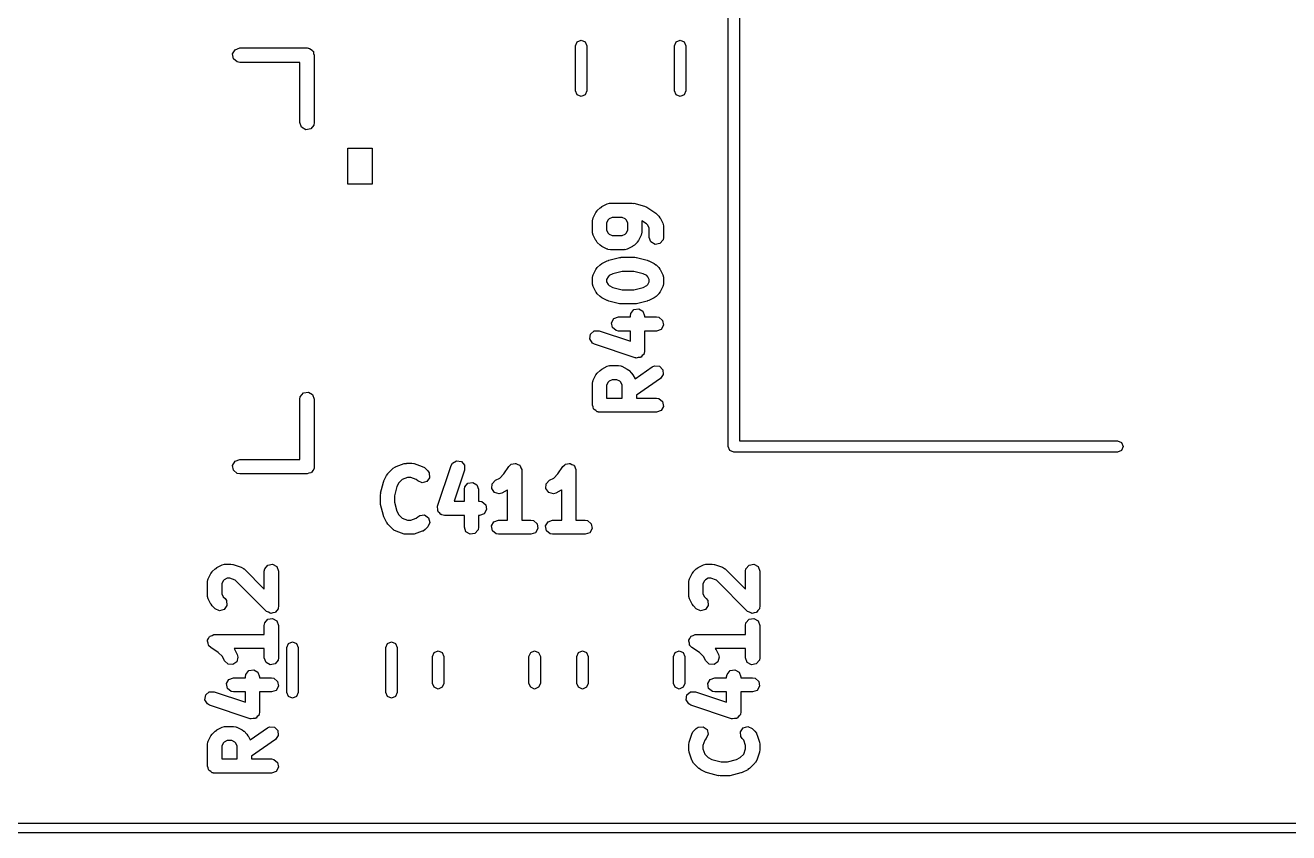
# Model space of a CAD drawing. Extents: x 59.1 to 150.6, y -119.5 to -80.2.
# Drawn here: x 114.77 to 128.1, y -118.05 to -109.53 of the extents above; entities that cross this region are included whole.
import ezdxf

# ---------------------------------------------------------------- set-up
doc = ezdxf.new("R2010")
doc.units = 0
doc.layers.add('BLACK', color=7, linetype='CONTINUOUS')

msp = doc.modelspace()

# ---------------------------------------------------------------- linework, layer by layer
at = {"layer": 'BLACK', "linetype": 'CONTINUOUS'}
for p, q in [((122.188, -113.972), (122.188, -104.516)), ((122.308, -104.541), (122.308, -113.912)), ((116.981, -109.784), (117.03, -109.766)), ((117.03, -109.766), (117.742, -109.766)), ((117.742, -109.766), (117.752, -109.768)), ((117.752, -109.768), (117.755, -109.767)), ((117.755, -109.767), (117.758, -109.769)), ((117.758, -109.769), (117.768, -109.771)), ((117.768, -109.771), (117.783, -109.783)), ((120.575, -109.745), (120.593, -109.702)), ((120.575, -110.219), (120.575, -109.745)), ((120.593, -109.702), (120.635, -109.685)), ((120.635, -109.685), (120.678, -109.702)), ((120.678, -109.702), (120.695, -109.745)), ((120.695, -109.745), (120.695, -110.219)), ((121.62, -109.745), (121.638, -109.702)), ((121.62, -110.219), (121.62, -109.745)), ((121.638, -109.702), (121.68, -109.685)), ((121.68, -109.685), (121.723, -109.702)), ((121.723, -109.702), (121.74, -109.745)), ((121.74, -109.745), (121.74, -110.219)), ((116.955, -109.829), (116.981, -109.784)), ((116.964, -109.88), (116.955, -109.829)), ((117.004, -109.914), (116.964, -109.88)), ((117.783, -109.783), (117.8, -109.793)), ((117.8, -109.793), (117.802, -109.8)), ((117.802, -109.8), (117.808, -109.804)), ((117.808, -109.804), (117.811, -109.824)), ((117.811, -109.824), (117.818, -109.842)), ((117.818, -109.842), (117.818, -110.554)), ((117.03, -109.918), (117.004, -109.914)), ((117.665, -109.918), (117.03, -109.918)), ((117.665, -110.554), (117.665, -109.918)), ((120.593, -110.262), (120.575, -110.219)), ((120.635, -110.279), (120.593, -110.262)), ((120.678, -110.262), (120.635, -110.279)), ((120.695, -110.219), (120.678, -110.262)), ((121.638, -110.262), (121.62, -110.219)), ((121.68, -110.279), (121.638, -110.262)), ((121.723, -110.262), (121.68, -110.279)), ((121.74, -110.219), (121.723, -110.262)), ((117.683, -110.603), (117.665, -110.554)), ((117.818, -110.554), (117.813, -110.58)), ((117.728, -110.629), (117.683, -110.603)), ((117.78, -110.62), (117.728, -110.629)), ((117.813, -110.58), (117.78, -110.62)), ((118.173, -111.204), (118.173, -110.823)), ((118.173, -110.823), (118.427, -110.823)), ((118.427, -110.823), (118.427, -111.204)), ((118.427, -111.204), (118.173, -111.204)), ((120.762, -111.56), (120.791, -111.503)), ((120.791, -111.503), (120.804, -111.485)), ((120.804, -111.485), (120.805, -111.483)), ((120.805, -111.483), (120.834, -111.455)), ((120.834, -111.455), (120.852, -111.442)), ((120.852, -111.442), (120.853, -111.441)), ((120.853, -111.441), (120.91, -111.412)), ((120.91, -111.412), (120.935, -111.405)), ((120.935, -111.405), (120.939, -111.406)), ((120.939, -111.406), (120.944, -111.404)), ((120.944, -111.404), (121.172, -111.404)), ((121.172, -111.404), (121.187, -111.407)), ((121.187, -111.407), (121.19, -111.406)), ((121.19, -111.406), (121.305, -111.435)), ((121.305, -111.435), (121.328, -111.445)), ((121.328, -111.445), (121.328, -111.445)), ((121.328, -111.445), (121.414, -111.502)), ((121.414, -111.502), (121.422, -111.51)), ((120.754, -111.593), (120.759, -111.568)), ((120.754, -111.708), (120.754, -111.593)), ((120.759, -111.568), (120.762, -111.564)), ((120.762, -111.564), (120.762, -111.56)), ((120.92, -111.581), (120.904, -111.611)), ((120.904, -111.611), (120.904, -111.69)), ((120.931, -111.569), (120.92, -111.581)), ((120.961, -111.554), (120.931, -111.569)), ((121.069, -111.554), (120.961, -111.554)), ((121.099, -111.569), (121.069, -111.554)), ((121.111, -111.581), (121.099, -111.569)), ((121.126, -111.611), (121.111, -111.581)), ((121.126, -111.69), (121.126, -111.611)), ((121.325, -111.623), (121.275, -111.59)), ((121.275, -111.59), (121.276, -111.593)), ((121.276, -111.593), (121.276, -111.708)), ((121.339, -111.638), (121.325, -111.623)), ((121.354, -111.668), (121.339, -111.638)), ((121.422, -111.51), (121.425, -111.512)), ((121.425, -111.512), (121.454, -111.54)), ((121.454, -111.54), (121.467, -111.559)), ((121.467, -111.559), (121.468, -111.56)), ((121.468, -111.56), (121.497, -111.617)), ((121.497, -111.617), (121.504, -111.642)), ((120.756, -111.712), (120.754, -111.708)), ((120.755, -111.716), (120.756, -111.712)), ((120.762, -111.741), (120.755, -111.716)), ((120.791, -111.798), (120.762, -111.741)), ((120.904, -111.69), (120.92, -111.72)), ((120.92, -111.72), (120.931, -111.732)), ((120.931, -111.732), (120.961, -111.747)), ((120.961, -111.747), (121.069, -111.747)), ((121.069, -111.747), (121.099, -111.732)), ((121.099, -111.732), (121.111, -111.72)), ((121.111, -111.72), (121.126, -111.69)), ((121.268, -111.741), (121.239, -111.798)), ((121.271, -111.733), (121.268, -111.737)), ((121.268, -111.737), (121.268, -111.741)), ((121.276, -111.708), (121.271, -111.733)), ((121.354, -111.765), (121.354, -111.668)), ((121.372, -111.813), (121.354, -111.765)), ((121.504, -111.765), (121.5, -111.791)), ((121.504, -111.642), (121.503, -111.646)), ((121.503, -111.646), (121.504, -111.651)), ((121.504, -111.651), (121.504, -111.765)), ((120.792, -111.8), (120.791, -111.798)), ((120.805, -111.818), (120.792, -111.8)), ((120.834, -111.846), (120.805, -111.818)), ((120.835, -111.847), (120.834, -111.846)), ((120.853, -111.861), (120.835, -111.847)), ((120.91, -111.889), (120.853, -111.861)), ((120.915, -111.89), (120.91, -111.889)), ((120.918, -111.892), (120.915, -111.89)), ((120.944, -111.897), (120.918, -111.892)), ((121.087, -111.897), (120.944, -111.897)), ((121.091, -111.895), (121.087, -111.897)), ((121.095, -111.897), (121.091, -111.895)), ((121.12, -111.889), (121.095, -111.897)), ((121.177, -111.861), (121.12, -111.889)), ((121.178, -111.859), (121.177, -111.861)), ((121.197, -111.846), (121.178, -111.859)), ((121.225, -111.818), (121.197, -111.846)), ((121.226, -111.816), (121.225, -111.818)), ((121.239, -111.798), (121.226, -111.816)), ((121.416, -111.839), (121.372, -111.813)), ((121.467, -111.83), (121.416, -111.839)), ((121.5, -111.791), (121.467, -111.83)), ((120.853, -112.041), (120.91, -112.012)), ((120.91, -112.012), (120.923, -112.008)), ((120.923, -112.008), (120.926, -112.006)), ((120.926, -112.006), (121.04, -111.978)), ((121.04, -111.978), (121.055, -111.977)), ((121.055, -111.977), (121.058, -111.976)), ((121.058, -111.976), (121.201, -111.976)), ((121.201, -111.976), (121.216, -111.978)), ((121.216, -111.978), (121.219, -111.978)), ((121.219, -111.978), (121.333, -112.006)), ((121.333, -112.006), (121.345, -112.012)), ((121.345, -112.012), (121.349, -112.012)), ((121.349, -112.012), (121.406, -112.041)), ((120.754, -112.193), (120.759, -112.168)), ((120.759, -112.168), (120.762, -112.164)), ((120.762, -112.16), (120.791, -112.103)), ((120.762, -112.164), (120.762, -112.16)), ((120.791, -112.103), (120.804, -112.085)), ((120.804, -112.085), (120.805, -112.083)), ((120.805, -112.083), (120.834, -112.055)), ((120.834, -112.055), (120.852, -112.042)), ((120.852, -112.042), (120.853, -112.041)), ((120.931, -112.169), (120.92, -112.181)), ((120.97, -112.15), (120.931, -112.169)), ((121.067, -112.126), (120.97, -112.15)), ((121.192, -112.126), (121.067, -112.126)), ((121.289, -112.15), (121.192, -112.126)), ((121.328, -112.169), (121.289, -112.15)), ((121.339, -112.181), (121.328, -112.169)), ((121.406, -112.041), (121.424, -112.054)), ((121.424, -112.054), (121.425, -112.055)), ((121.425, -112.055), (121.454, -112.083)), ((121.454, -112.083), (121.467, -112.102)), ((121.467, -112.102), (121.468, -112.103)), ((121.468, -112.103), (121.497, -112.16)), ((121.497, -112.16), (121.504, -112.185)), ((120.754, -112.251), (120.754, -112.193)), ((120.756, -112.255), (120.754, -112.251)), ((120.755, -112.259), (120.756, -112.255)), ((120.762, -112.284), (120.755, -112.259)), ((120.791, -112.341), (120.762, -112.284)), ((120.92, -112.181), (120.904, -112.211)), ((120.904, -112.211), (120.904, -112.233)), ((120.904, -112.233), (120.92, -112.263)), ((120.92, -112.263), (120.931, -112.275)), ((120.931, -112.275), (120.97, -112.294)), ((120.97, -112.294), (121.067, -112.318)), ((121.192, -112.318), (121.289, -112.294)), ((121.289, -112.294), (121.328, -112.275)), ((121.328, -112.275), (121.339, -112.263)), ((121.354, -112.211), (121.339, -112.181)), ((121.339, -112.263), (121.354, -112.233)), ((121.354, -112.233), (121.354, -112.211)), ((121.497, -112.284), (121.468, -112.341)), ((121.5, -112.276), (121.497, -112.28)), ((121.497, -112.28), (121.497, -112.284)), ((121.504, -112.251), (121.5, -112.276)), ((121.504, -112.185), (121.503, -112.189)), ((121.503, -112.189), (121.504, -112.193)), ((121.504, -112.193), (121.504, -112.251)), ((120.792, -112.342), (120.791, -112.341)), ((120.805, -112.361), (120.792, -112.342)), ((120.834, -112.389), (120.805, -112.361)), ((120.835, -112.39), (120.834, -112.389)), ((120.853, -112.403), (120.835, -112.39)), ((120.91, -112.432), (120.853, -112.403)), ((120.914, -112.432), (120.91, -112.432)), ((120.926, -112.438), (120.914, -112.432)), ((121.04, -112.466), (120.926, -112.438)), ((121.067, -112.318), (121.192, -112.318)), ((121.333, -112.438), (121.219, -112.466)), ((121.336, -112.436), (121.333, -112.438)), ((121.349, -112.432), (121.336, -112.436)), ((121.406, -112.403), (121.349, -112.432)), ((121.407, -112.402), (121.406, -112.403)), ((121.425, -112.389), (121.407, -112.402)), ((121.454, -112.361), (121.425, -112.389)), ((121.455, -112.359), (121.454, -112.361)), ((121.468, -112.341), (121.455, -112.359)), ((121.043, -112.466), (121.04, -112.466)), ((121.058, -112.468), (121.043, -112.466)), ((121.201, -112.468), (121.058, -112.468)), ((121.154, -112.593), (121.159, -112.568)), ((121.159, -112.568), (121.192, -112.528)), ((121.192, -112.528), (121.242, -112.52)), ((121.204, -112.467), (121.201, -112.468)), ((121.219, -112.466), (121.204, -112.467)), ((121.242, -112.52), (121.287, -112.545)), ((121.287, -112.545), (121.304, -112.593)), ((120.956, -112.666), (120.981, -112.622)), ((120.964, -112.717), (120.956, -112.666)), ((120.981, -112.622), (121.029, -112.604)), ((121.029, -112.604), (121.154, -112.604)), ((121.154, -112.604), (121.154, -112.593)), ((121.304, -112.593), (121.304, -112.604)), ((121.304, -112.604), (121.429, -112.604)), ((121.429, -112.604), (121.455, -112.609)), ((121.455, -112.609), (121.494, -112.642)), ((121.503, -112.692), (121.478, -112.737)), ((121.494, -112.642), (121.503, -112.692)), ((120.727, -112.837), (120.735, -112.786)), ((120.754, -112.881), (120.727, -112.837)), ((120.735, -112.786), (120.773, -112.752)), ((120.773, -112.752), (120.825, -112.751)), ((120.825, -112.751), (121.154, -112.861)), ((121.004, -112.75), (120.964, -112.717)), ((121.029, -112.754), (121.004, -112.75)), ((121.154, -112.754), (121.029, -112.754)), ((121.154, -112.861), (121.154, -112.754)), ((121.429, -112.754), (121.304, -112.754)), ((121.304, -112.754), (121.304, -112.965)), ((121.478, -112.737), (121.429, -112.754)), ((120.777, -112.893), (120.754, -112.881)), ((121.206, -113.036), (120.777, -112.893)), ((121.304, -112.965), (121.3, -112.991)), ((121.211, -113.036), (121.206, -113.036)), ((121.216, -113.039), (121.211, -113.036)), ((121.237, -113.035), (121.216, -113.039)), ((121.257, -113.035), (121.237, -113.035)), ((121.261, -113.031), (121.257, -113.035)), ((121.267, -113.03), (121.261, -113.031)), ((121.28, -113.014), (121.267, -113.03)), ((121.295, -113.001), (121.28, -113.014)), ((121.296, -112.995), (121.295, -113.001)), ((121.3, -112.991), (121.296, -112.995)), ((120.762, -113.274), (120.791, -113.217)), ((120.791, -113.217), (120.804, -113.199)), ((120.804, -113.199), (120.805, -113.198)), ((120.805, -113.198), (120.834, -113.169)), ((120.834, -113.169), (120.852, -113.156)), ((120.852, -113.156), (120.853, -113.155)), ((120.853, -113.155), (120.91, -113.126)), ((120.91, -113.126), (120.935, -113.119)), ((120.935, -113.119), (120.939, -113.12)), ((120.939, -113.12), (120.944, -113.118)), ((120.944, -113.118), (121.029, -113.118)), ((121.029, -113.118), (121.055, -113.123)), ((121.055, -113.123), (121.059, -113.126)), ((121.059, -113.126), (121.063, -113.126)), ((121.063, -113.126), (121.12, -113.155)), ((121.12, -113.155), (121.138, -113.168)), ((121.138, -113.168), (121.14, -113.169)), ((121.14, -113.169), (121.168, -113.198)), ((121.168, -113.198), (121.181, -113.216)), ((121.181, -113.216), (121.182, -113.217)), ((121.182, -113.217), (121.204, -113.26)), ((121.204, -113.26), (121.386, -113.132)), ((121.386, -113.132), (121.41, -113.121)), ((121.41, -113.121), (121.461, -113.125)), ((121.461, -113.125), (121.497, -113.162)), ((121.502, -113.213), (121.472, -113.255)), ((121.497, -113.162), (121.502, -113.213)), ((120.754, -113.308), (120.759, -113.282)), ((120.754, -113.536), (120.754, -113.308)), ((120.759, -113.282), (120.762, -113.279)), ((120.762, -113.279), (120.762, -113.274)), ((120.92, -113.295), (120.904, -113.325)), ((120.904, -113.325), (120.904, -113.461)), ((120.931, -113.284), (120.92, -113.295)), ((120.961, -113.268), (120.931, -113.284)), ((121.012, -113.268), (120.961, -113.268)), ((121.042, -113.284), (121.012, -113.268)), ((121.054, -113.295), (121.042, -113.284)), ((121.069, -113.325), (121.054, -113.295)), ((121.069, -113.461), (121.069, -113.325)), ((121.472, -113.255), (121.219, -113.432)), ((117.665, -113.474), (117.67, -113.448)), ((117.665, -114.109), (117.665, -113.474)), ((117.67, -113.448), (117.704, -113.408)), ((117.704, -113.408), (117.755, -113.399)), ((117.755, -113.399), (117.8, -113.425)), ((117.8, -113.425), (117.818, -113.474)), ((117.818, -113.474), (117.818, -114.186)), ((120.904, -113.461), (121.069, -113.461)), ((121.219, -113.432), (121.219, -113.461)), ((121.219, -113.461), (121.429, -113.461)), ((121.429, -113.461), (121.455, -113.466)), ((121.455, -113.466), (121.494, -113.499)), ((121.494, -113.499), (121.503, -113.549)), ((120.761, -113.555), (120.754, -113.536)), ((120.764, -113.574), (120.761, -113.555)), ((120.77, -113.578), (120.764, -113.574)), ((120.772, -113.584), (120.77, -113.578)), ((120.789, -113.594), (120.772, -113.584)), ((120.804, -113.607), (120.789, -113.594)), ((120.814, -113.608), (120.804, -113.607)), ((120.816, -113.61), (120.814, -113.608)), ((120.82, -113.61), (120.816, -113.61)), ((120.829, -113.611), (120.82, -113.61)), ((121.429, -113.611), (120.829, -113.611)), ((121.478, -113.594), (121.429, -113.611)), ((121.503, -113.549), (121.478, -113.594)), ((122.206, -114.014), (122.188, -113.972)), ((122.248, -114.032), (122.206, -114.014)), ((126.298, -114.032), (122.248, -114.032)), ((122.308, -113.912), (126.298, -113.912)), ((126.298, -113.912), (126.34, -113.93)), ((126.34, -114.014), (126.298, -114.032)), ((126.34, -113.93), (126.358, -113.972)), ((126.358, -113.972), (126.34, -114.014)), ((116.955, -114.172), (116.981, -114.127)), ((116.964, -114.224), (116.955, -114.172)), ((116.981, -114.127), (117.03, -114.109)), ((117.03, -114.109), (117.665, -114.109)), ((118.682, -114.183), (118.767, -114.154)), ((118.767, -114.154), (118.79, -114.151)), ((118.79, -114.151), (118.791, -114.15)), ((118.791, -114.15), (118.848, -114.15)), ((118.848, -114.15), (118.87, -114.154)), ((118.87, -114.154), (118.872, -114.154)), ((118.872, -114.154), (118.958, -114.183)), ((119.12, -114.602), (119.263, -114.173)), ((119.263, -114.173), (119.275, -114.15)), ((119.275, -114.15), (119.319, -114.123)), ((119.319, -114.123), (119.37, -114.131)), ((119.37, -114.131), (119.404, -114.169)), ((119.404, -114.169), (119.405, -114.221)), ((119.872, -114.184), (119.89, -114.165)), ((119.89, -114.165), (119.894, -114.164)), ((119.894, -114.164), (119.896, -114.16)), ((119.896, -114.16), (119.918, -114.157)), ((119.918, -114.157), (119.939, -114.151)), ((119.939, -114.151), (119.943, -114.152)), ((119.943, -114.152), (119.947, -114.152)), ((119.947, -114.152), (119.966, -114.162)), ((119.966, -114.162), (119.986, -114.171)), ((119.986, -114.171), (119.988, -114.175)), ((120.443, -114.184), (120.461, -114.165)), ((120.461, -114.165), (120.465, -114.164)), ((120.465, -114.164), (120.468, -114.16)), ((120.468, -114.16), (120.489, -114.157)), ((120.489, -114.157), (120.51, -114.151)), ((120.51, -114.151), (120.514, -114.152)), ((120.514, -114.152), (120.518, -114.152)), ((120.518, -114.152), (120.537, -114.162)), ((120.537, -114.162), (120.557, -114.171)), ((120.557, -114.171), (120.559, -114.175)), ((117.004, -114.257), (116.964, -114.224)), ((117.03, -114.262), (117.004, -114.257)), ((117.742, -114.262), (117.03, -114.262)), ((117.76, -114.255), (117.742, -114.262)), ((117.78, -114.252), (117.76, -114.255)), ((117.784, -114.246), (117.78, -114.252)), ((117.791, -114.244), (117.784, -114.246)), ((117.801, -114.227), (117.791, -114.244)), ((117.813, -114.212), (117.801, -114.227)), ((117.815, -114.202), (117.813, -114.212)), ((117.817, -114.199), (117.815, -114.202)), ((117.818, -114.186), (117.816, -114.196)), ((117.816, -114.196), (117.817, -114.199)), ((118.553, -114.335), (118.581, -114.278)), ((118.581, -114.278), (118.595, -114.26)), ((118.595, -114.258), (118.652, -114.201)), ((118.595, -114.26), (118.595, -114.258)), ((118.652, -114.201), (118.674, -114.186)), ((118.674, -114.186), (118.678, -114.186)), ((118.678, -114.186), (118.682, -114.183)), ((118.803, -114.3), (118.746, -114.32)), ((118.836, -114.3), (118.803, -114.3)), ((118.893, -114.32), (118.836, -114.3)), ((118.958, -114.183), (118.981, -114.195)), ((118.981, -114.195), (118.983, -114.199)), ((118.983, -114.199), (118.987, -114.201)), ((118.987, -114.201), (119.016, -114.23)), ((119.035, -114.302), (119.006, -114.344)), ((119.016, -114.23), (119.031, -114.251)), ((119.031, -114.251), (119.035, -114.302)), ((119.405, -114.221), (119.295, -114.55)), ((119.775, -114.307), (119.819, -114.263)), ((119.819, -114.263), (119.872, -114.184)), ((119.988, -114.175), (119.991, -114.177)), ((119.991, -114.177), (119.999, -114.198)), ((119.999, -114.198), (120.009, -114.217)), ((120.009, -114.217), (120.008, -114.221)), ((120.008, -114.221), (120.009, -114.225)), ((120.009, -114.225), (120.009, -114.75)), ((120.347, -114.307), (120.39, -114.263)), ((120.39, -114.263), (120.443, -114.184)), ((120.559, -114.175), (120.563, -114.177)), ((120.563, -114.177), (120.57, -114.198)), ((120.57, -114.198), (120.58, -114.217)), ((120.58, -114.217), (120.579, -114.221)), ((120.579, -114.221), (120.58, -114.225)), ((120.58, -114.225), (120.58, -114.75)), ((118.518, -114.464), (118.547, -114.35)), ((118.547, -114.35), (118.552, -114.338)), ((118.552, -114.338), (118.553, -114.335)), ((118.69, -114.394), (118.666, -114.492)), ((118.71, -114.356), (118.69, -114.394)), ((118.746, -114.32), (118.71, -114.356)), ((118.91, -114.336), (118.893, -114.32)), ((118.956, -114.357), (118.91, -114.336)), ((119.006, -114.344), (118.956, -114.357)), ((119.402, -114.425), (119.406, -114.4)), ((119.402, -114.55), (119.402, -114.425)), ((119.406, -114.4), (119.439, -114.36)), ((119.439, -114.36), (119.49, -114.352)), ((119.49, -114.352), (119.534, -114.377)), ((119.534, -114.377), (119.552, -114.425)), ((119.552, -114.425), (119.552, -114.55)), ((119.691, -114.418), (119.694, -114.367)), ((119.721, -114.459), (119.691, -114.418)), ((119.694, -114.367), (119.729, -114.33)), ((119.729, -114.33), (119.775, -114.307)), ((119.853, -114.435), (119.796, -114.464)), ((119.854, -114.434), (119.853, -114.435)), ((119.859, -114.431), (119.854, -114.434)), ((119.859, -114.75), (119.859, -114.431)), ((120.262, -114.418), (120.265, -114.367)), ((120.293, -114.459), (120.262, -114.418)), ((120.265, -114.367), (120.3, -114.33)), ((120.3, -114.33), (120.347, -114.307)), ((120.425, -114.435), (120.368, -114.464)), ((120.426, -114.434), (120.425, -114.435)), ((120.43, -114.431), (120.426, -114.434)), ((120.43, -114.75), (120.43, -114.431)), ((118.516, -114.483), (118.519, -114.468)), ((118.516, -114.568), (118.516, -114.483)), ((118.517, -114.572), (118.516, -114.568)), ((118.518, -114.586), (118.517, -114.572)), ((118.519, -114.468), (118.518, -114.464)), ((118.666, -114.492), (118.666, -114.559)), ((118.666, -114.559), (118.69, -114.656)), ((119.295, -114.55), (119.402, -114.55)), ((119.552, -114.55), (119.563, -114.55)), ((119.563, -114.55), (119.588, -114.555)), ((119.588, -114.555), (119.628, -114.588)), ((119.771, -114.471), (119.721, -114.459)), ((119.796, -114.464), (119.771, -114.471)), ((120.343, -114.471), (120.293, -114.459)), ((120.368, -114.464), (120.343, -114.471)), ((118.547, -114.701), (118.518, -114.586)), ((118.549, -114.704), (118.547, -114.701)), ((118.553, -114.716), (118.549, -114.704)), ((118.69, -114.656), (118.71, -114.695)), ((118.71, -114.695), (118.746, -114.731)), ((118.91, -114.715), (118.931, -114.7)), ((118.931, -114.7), (118.982, -114.696)), ((118.982, -114.696), (119.024, -114.725)), ((119.117, -114.612), (119.12, -114.607)), ((119.121, -114.633), (119.117, -114.612)), ((119.12, -114.607), (119.12, -114.602)), ((119.121, -114.653), (119.121, -114.633)), ((119.125, -114.657), (119.121, -114.653)), ((119.126, -114.663), (119.125, -114.657)), ((119.142, -114.676), (119.126, -114.663)), ((119.155, -114.691), (119.142, -114.676)), ((119.161, -114.692), (119.155, -114.691)), ((119.165, -114.696), (119.161, -114.692)), ((119.191, -114.7), (119.165, -114.696)), ((119.402, -114.7), (119.191, -114.7)), ((119.402, -114.825), (119.402, -114.7)), ((119.563, -114.7), (119.552, -114.7)), ((119.552, -114.7), (119.552, -114.825)), ((119.611, -114.683), (119.563, -114.7)), ((119.636, -114.638), (119.611, -114.683)), ((119.628, -114.588), (119.636, -114.638)), ((118.581, -114.773), (118.553, -114.716)), ((118.582, -114.774), (118.581, -114.773)), ((118.595, -114.793), (118.582, -114.774)), ((118.652, -114.85), (118.595, -114.793)), ((118.746, -114.731), (118.803, -114.75)), ((118.803, -114.75), (118.836, -114.75)), ((118.836, -114.75), (118.893, -114.731)), ((118.893, -114.731), (118.91, -114.715)), ((119.016, -114.821), (118.987, -114.85)), ((119.037, -114.775), (119.016, -114.821)), ((119.024, -114.725), (119.037, -114.775)), ((119.419, -114.874), (119.402, -114.825)), ((119.552, -114.825), (119.547, -114.851)), ((119.689, -114.812), (119.714, -114.768)), ((119.698, -114.863), (119.689, -114.812)), ((119.714, -114.768), (119.763, -114.75)), ((119.763, -114.75), (119.859, -114.75)), ((120.009, -114.75), (120.105, -114.75)), ((120.105, -114.75), (120.131, -114.755)), ((120.131, -114.755), (120.17, -114.788)), ((120.179, -114.838), (120.154, -114.883)), ((120.17, -114.788), (120.179, -114.838)), ((120.26, -114.812), (120.286, -114.768)), ((120.269, -114.863), (120.26, -114.812)), ((120.286, -114.768), (120.334, -114.75)), ((120.334, -114.75), (120.43, -114.75)), ((120.58, -114.75), (120.677, -114.75)), ((120.677, -114.75), (120.703, -114.755)), ((120.703, -114.755), (120.742, -114.788)), ((120.751, -114.838), (120.725, -114.883)), ((120.742, -114.788), (120.751, -114.838)), ((118.656, -114.852), (118.652, -114.85)), ((118.659, -114.856), (118.656, -114.852)), ((118.682, -114.868), (118.659, -114.856)), ((118.767, -114.897), (118.682, -114.868)), ((118.769, -114.897), (118.767, -114.897)), ((118.791, -114.9), (118.769, -114.897)), ((118.848, -114.9), (118.791, -114.9)), ((118.85, -114.9), (118.848, -114.9)), ((118.872, -114.897), (118.85, -114.9)), ((118.958, -114.868), (118.872, -114.897)), ((118.961, -114.865), (118.958, -114.868)), ((118.966, -114.865), (118.961, -114.865)), ((118.987, -114.85), (118.966, -114.865)), ((119.464, -114.899), (119.419, -114.874)), ((119.514, -114.89), (119.464, -114.899)), ((119.547, -114.851), (119.514, -114.89)), ((119.737, -114.896), (119.698, -114.863)), ((119.763, -114.9), (119.737, -114.896)), ((120.105, -114.9), (119.763, -114.9)), ((120.154, -114.883), (120.105, -114.9)), ((120.308, -114.896), (120.269, -114.863)), ((120.334, -114.9), (120.308, -114.896)), ((120.677, -114.9), (120.334, -114.9)), ((120.725, -114.883), (120.677, -114.9)), ((116.789, -115.251), (116.846, -115.222)), ((116.846, -115.222), (116.871, -115.215)), ((116.871, -115.215), (116.875, -115.216)), ((116.875, -115.216), (116.88, -115.214)), ((116.88, -115.214), (116.937, -115.214)), ((116.937, -115.214), (116.959, -115.218)), ((116.959, -115.218), (116.961, -115.218)), ((116.961, -115.218), (117.046, -115.247)), ((117.295, -115.263), (117.328, -115.224)), ((117.328, -115.224), (117.378, -115.215)), ((117.378, -115.215), (117.423, -115.241)), ((121.869, -115.251), (121.926, -115.222)), ((121.926, -115.222), (121.951, -115.215)), ((121.951, -115.215), (121.956, -115.216)), ((121.956, -115.216), (121.96, -115.214)), ((121.96, -115.214), (122.017, -115.214)), ((122.017, -115.214), (122.039, -115.218)), ((122.039, -115.218), (122.041, -115.218)), ((122.041, -115.218), (122.126, -115.247)), ((122.375, -115.263), (122.408, -115.224)), ((122.408, -115.224), (122.458, -115.215)), ((122.458, -115.215), (122.503, -115.241)), ((116.698, -115.37), (116.727, -115.313)), ((116.698, -115.374), (116.698, -115.37)), ((116.727, -115.313), (116.74, -115.295)), ((116.74, -115.295), (116.741, -115.293)), ((116.741, -115.293), (116.77, -115.265)), ((116.77, -115.265), (116.788, -115.252)), ((116.788, -115.252), (116.789, -115.251)), ((116.897, -115.364), (116.867, -115.379)), ((116.925, -115.364), (116.897, -115.364)), ((116.982, -115.383), (116.925, -115.364)), ((117.046, -115.247), (117.069, -115.259)), ((117.069, -115.259), (117.072, -115.263)), ((117.072, -115.263), (117.076, -115.265)), ((117.076, -115.265), (117.29, -115.48)), ((117.29, -115.289), (117.295, -115.263)), ((117.29, -115.48), (117.29, -115.289)), ((117.423, -115.241), (117.44, -115.289)), ((117.44, -115.289), (117.44, -115.661)), ((121.778, -115.37), (121.807, -115.313)), ((121.778, -115.374), (121.778, -115.37)), ((121.807, -115.313), (121.82, -115.295)), ((121.82, -115.295), (121.821, -115.293)), ((121.821, -115.293), (121.85, -115.265)), ((121.85, -115.265), (121.868, -115.252)), ((121.868, -115.252), (121.869, -115.251)), ((121.977, -115.364), (121.947, -115.379)), ((122.005, -115.364), (121.977, -115.364)), ((122.062, -115.383), (122.005, -115.364)), ((122.126, -115.247), (122.149, -115.259)), ((122.149, -115.259), (122.152, -115.263)), ((122.152, -115.263), (122.156, -115.265)), ((122.156, -115.265), (122.37, -115.48)), ((122.37, -115.289), (122.375, -115.263)), ((122.37, -115.48), (122.37, -115.289)), ((122.503, -115.241), (122.52, -115.289)), ((122.52, -115.289), (122.52, -115.661)), ((116.69, -115.403), (116.695, -115.378)), ((116.69, -115.546), (116.69, -115.403)), ((116.695, -115.378), (116.698, -115.374)), ((116.856, -115.391), (116.84, -115.421)), ((116.84, -115.421), (116.84, -115.529)), ((116.867, -115.379), (116.856, -115.391)), ((117.312, -115.714), (116.982, -115.383)), ((121.77, -115.403), (121.775, -115.378)), ((121.77, -115.546), (121.77, -115.403)), ((121.775, -115.378), (121.778, -115.374)), ((121.936, -115.391), (121.92, -115.421)), ((121.92, -115.421), (121.92, -115.529)), ((121.947, -115.379), (121.936, -115.391)), ((122.392, -115.714), (122.062, -115.383)), ((116.692, -115.55), (116.69, -115.546)), ((116.691, -115.555), (116.692, -115.55)), ((116.698, -115.58), (116.691, -115.555)), ((116.727, -115.637), (116.698, -115.58)), ((116.728, -115.638), (116.727, -115.637)), ((116.741, -115.656), (116.728, -115.638)), ((116.84, -115.529), (116.856, -115.559)), ((116.856, -115.559), (116.876, -115.579)), ((116.876, -115.579), (116.891, -115.6)), ((116.891, -115.6), (116.895, -115.651)), ((121.772, -115.55), (121.77, -115.546)), ((121.771, -115.555), (121.772, -115.55)), ((121.778, -115.58), (121.771, -115.555)), ((121.807, -115.637), (121.778, -115.58)), ((121.808, -115.638), (121.807, -115.637)), ((121.821, -115.656), (121.808, -115.638)), ((121.92, -115.529), (121.936, -115.559)), ((121.936, -115.559), (121.956, -115.579)), ((121.956, -115.579), (121.971, -115.6)), ((121.971, -115.6), (121.975, -115.651)), ((116.77, -115.685), (116.741, -115.656)), ((116.816, -115.707), (116.77, -115.685)), ((116.866, -115.693), (116.816, -115.707)), ((116.895, -115.651), (116.866, -115.693)), ((117.333, -115.723), (117.312, -115.714)), ((117.352, -115.734), (117.333, -115.723)), ((117.356, -115.734), (117.352, -115.734)), ((117.359, -115.735), (117.356, -115.734)), ((117.381, -115.729), (117.359, -115.735)), ((117.403, -115.726), (117.381, -115.729)), ((117.405, -115.723), (117.403, -115.726)), ((117.408, -115.722), (117.405, -115.723)), ((117.421, -115.704), (117.408, -115.722)), ((117.436, -115.686), (117.421, -115.704)), ((117.437, -115.682), (117.436, -115.686)), ((117.438, -115.68), (117.437, -115.682)), ((117.44, -115.661), (117.438, -115.677)), ((117.438, -115.677), (117.438, -115.68)), ((121.85, -115.685), (121.821, -115.656)), ((121.896, -115.707), (121.85, -115.685)), ((121.946, -115.693), (121.896, -115.707)), ((121.975, -115.651), (121.946, -115.693)), ((122.413, -115.723), (122.392, -115.714)), ((122.432, -115.734), (122.413, -115.723)), ((122.436, -115.734), (122.432, -115.734)), ((122.439, -115.735), (122.436, -115.734)), ((122.461, -115.729), (122.439, -115.735)), ((122.483, -115.726), (122.461, -115.729)), ((122.485, -115.723), (122.483, -115.726)), ((122.488, -115.722), (122.485, -115.723)), ((122.501, -115.704), (122.488, -115.722)), ((122.516, -115.686), (122.501, -115.704)), ((122.517, -115.682), (122.516, -115.686)), ((122.518, -115.68), (122.517, -115.682)), ((122.52, -115.661), (122.518, -115.677)), ((122.518, -115.677), (122.518, -115.68)), ((117.29, -115.861), (117.295, -115.835)), ((117.29, -115.957), (117.29, -115.861)), ((117.295, -115.835), (117.328, -115.796)), ((117.328, -115.796), (117.378, -115.787)), ((117.378, -115.787), (117.423, -115.812)), ((117.423, -115.812), (117.44, -115.861)), ((117.44, -115.861), (117.44, -116.203)), ((122.37, -115.861), (122.375, -115.835)), ((122.37, -115.957), (122.37, -115.861)), ((122.375, -115.835), (122.408, -115.796)), ((122.408, -115.796), (122.458, -115.787)), ((122.458, -115.787), (122.503, -115.812)), ((122.503, -115.812), (122.52, -115.861)), ((122.52, -115.861), (122.52, -116.203)), ((116.691, -116.027), (116.692, -116.023)), ((116.697, -116.048), (116.691, -116.027)), ((116.692, -116.019), (116.702, -116)), ((116.692, -116.023), (116.692, -116.019)), ((116.702, -116), (116.711, -115.98)), ((116.711, -115.98), (116.715, -115.978)), ((116.715, -115.978), (116.717, -115.975)), ((116.717, -115.975), (116.738, -115.967)), ((116.738, -115.967), (116.757, -115.957)), ((116.757, -115.957), (116.761, -115.958)), ((116.761, -115.958), (116.765, -115.957)), ((116.765, -115.957), (117.29, -115.957)), ((117.545, -116.052), (117.587, -116.035)), ((117.587, -116.035), (117.63, -116.052)), ((118.59, -116.052), (118.632, -116.035)), ((118.632, -116.035), (118.675, -116.052)), ((121.771, -116.027), (121.772, -116.023)), ((121.777, -116.048), (121.771, -116.027)), ((121.772, -116.019), (121.782, -116)), ((121.772, -116.023), (121.772, -116.019)), ((121.782, -116), (121.791, -115.98)), ((121.791, -115.98), (121.795, -115.978)), ((121.795, -115.978), (121.797, -115.975)), ((121.797, -115.975), (121.818, -115.967)), ((121.818, -115.967), (121.837, -115.957)), ((121.837, -115.957), (121.841, -115.958)), ((121.841, -115.958), (121.845, -115.957)), ((121.845, -115.957), (122.37, -115.957)), ((116.7, -116.069), (116.697, -116.048)), ((116.704, -116.072), (116.7, -116.069)), ((116.705, -116.076), (116.704, -116.072)), ((116.724, -116.094), (116.705, -116.076)), ((116.803, -116.147), (116.724, -116.094)), ((116.847, -116.191), (116.803, -116.147)), ((117.29, -116.107), (116.971, -116.107)), ((116.971, -116.107), (116.974, -116.112)), ((116.974, -116.112), (116.975, -116.113)), ((116.975, -116.113), (117.004, -116.17)), ((117.004, -116.17), (117.011, -116.195)), ((117.29, -116.203), (117.29, -116.107)), ((117.527, -116.095), (117.545, -116.052)), ((117.527, -116.569), (117.527, -116.095)), ((117.63, -116.052), (117.647, -116.095)), ((117.647, -116.095), (117.647, -116.569)), ((118.572, -116.095), (118.59, -116.052)), ((118.572, -116.569), (118.572, -116.095)), ((118.675, -116.052), (118.692, -116.095)), ((118.692, -116.095), (118.692, -116.569)), ((119.064, -116.191), (119.082, -116.149)), ((119.082, -116.149), (119.124, -116.131)), ((119.124, -116.131), (119.166, -116.149)), ((119.166, -116.149), (119.184, -116.191)), ((120.084, -116.191), (120.102, -116.149)), ((120.102, -116.149), (120.144, -116.131)), ((120.144, -116.131), (120.186, -116.149)), ((120.186, -116.149), (120.204, -116.191)), ((120.588, -116.191), (120.606, -116.149)), ((120.606, -116.149), (120.648, -116.131)), ((120.648, -116.131), (120.69, -116.149)), ((120.69, -116.149), (120.708, -116.191)), ((121.608, -116.191), (121.626, -116.149)), ((121.626, -116.149), (121.668, -116.131)), ((121.668, -116.131), (121.71, -116.149)), ((121.71, -116.149), (121.728, -116.191)), ((121.78, -116.069), (121.777, -116.048)), ((121.784, -116.072), (121.78, -116.069)), ((121.785, -116.076), (121.784, -116.072)), ((121.804, -116.094), (121.785, -116.076)), ((121.883, -116.147), (121.804, -116.094)), ((121.927, -116.191), (121.883, -116.147)), ((122.37, -116.107), (122.051, -116.107)), ((122.051, -116.107), (122.054, -116.112)), ((122.054, -116.112), (122.055, -116.113)), ((122.055, -116.113), (122.084, -116.17)), ((122.084, -116.17), (122.091, -116.195)), ((122.37, -116.203), (122.37, -116.107)), ((116.87, -116.237), (116.847, -116.191)), ((116.907, -116.272), (116.87, -116.237)), ((116.958, -116.275), (116.907, -116.272)), ((116.999, -116.245), (116.958, -116.275)), ((117.011, -116.195), (116.999, -116.245)), ((117.308, -116.252), (117.29, -116.203)), ((117.352, -116.277), (117.308, -116.252)), ((117.403, -116.268), (117.352, -116.277)), ((117.436, -116.229), (117.403, -116.268)), ((117.44, -116.203), (117.436, -116.229)), ((119.064, -116.473), (119.064, -116.191)), ((119.184, -116.191), (119.184, -116.473)), ((120.084, -116.473), (120.084, -116.191)), ((120.204, -116.191), (120.204, -116.473)), ((120.588, -116.473), (120.588, -116.191)), ((120.708, -116.191), (120.708, -116.473)), ((121.608, -116.473), (121.608, -116.191)), ((121.728, -116.191), (121.728, -116.473)), ((121.95, -116.237), (121.927, -116.191)), ((121.987, -116.272), (121.95, -116.237)), ((122.038, -116.275), (121.987, -116.272)), ((122.079, -116.245), (122.038, -116.275)), ((122.091, -116.195), (122.079, -116.245)), ((122.388, -116.252), (122.37, -116.203)), ((122.432, -116.277), (122.388, -116.252)), ((122.483, -116.268), (122.432, -116.277)), ((122.516, -116.229), (122.483, -116.268)), ((122.52, -116.203), (122.516, -116.229)), ((116.892, -116.476), (116.917, -116.432)), ((116.917, -116.432), (116.965, -116.414)), ((116.965, -116.414), (117.09, -116.414)), ((117.09, -116.403), (117.095, -116.378)), ((117.09, -116.414), (117.09, -116.403)), ((117.095, -116.378), (117.128, -116.338)), ((117.128, -116.338), (117.178, -116.33)), ((117.178, -116.33), (117.223, -116.355)), ((117.223, -116.355), (117.24, -116.403)), ((117.24, -116.403), (117.24, -116.414)), ((117.24, -116.414), (117.365, -116.414)), ((117.365, -116.414), (117.391, -116.419)), ((117.391, -116.419), (117.43, -116.452)), ((121.972, -116.476), (121.997, -116.432)), ((121.997, -116.432), (122.045, -116.414)), ((122.045, -116.414), (122.17, -116.414)), ((122.17, -116.403), (122.175, -116.378)), ((122.17, -116.414), (122.17, -116.403)), ((122.175, -116.378), (122.208, -116.338)), ((122.208, -116.338), (122.258, -116.33)), ((122.258, -116.33), (122.303, -116.355)), ((122.303, -116.355), (122.32, -116.403)), ((122.32, -116.403), (122.32, -116.414)), ((122.32, -116.414), (122.445, -116.414)), ((122.445, -116.414), (122.471, -116.419)), ((122.471, -116.419), (122.51, -116.452)), ((116.671, -116.596), (116.709, -116.562)), ((116.709, -116.562), (116.761, -116.561)), ((116.761, -116.561), (117.09, -116.671)), ((116.9, -116.527), (116.892, -116.476)), ((116.94, -116.56), (116.9, -116.527)), ((116.965, -116.564), (116.94, -116.56)), ((117.09, -116.564), (116.965, -116.564)), ((117.09, -116.671), (117.09, -116.564)), ((117.365, -116.564), (117.24, -116.564)), ((117.24, -116.564), (117.24, -116.775)), ((117.414, -116.547), (117.365, -116.564)), ((117.439, -116.502), (117.414, -116.547)), ((117.43, -116.452), (117.439, -116.502)), ((117.545, -116.612), (117.527, -116.569)), ((117.647, -116.569), (117.63, -116.612)), ((118.59, -116.612), (118.572, -116.569)), ((118.692, -116.569), (118.675, -116.612)), ((119.082, -116.515), (119.064, -116.473)), ((119.124, -116.533), (119.082, -116.515)), ((119.166, -116.515), (119.124, -116.533)), ((119.184, -116.473), (119.166, -116.515)), ((120.102, -116.515), (120.084, -116.473)), ((120.144, -116.533), (120.102, -116.515)), ((120.186, -116.515), (120.144, -116.533)), ((120.204, -116.473), (120.186, -116.515)), ((120.606, -116.515), (120.588, -116.473)), ((120.648, -116.533), (120.606, -116.515)), ((120.69, -116.515), (120.648, -116.533)), ((120.708, -116.473), (120.69, -116.515)), ((121.626, -116.515), (121.608, -116.473)), ((121.668, -116.533), (121.626, -116.515)), ((121.71, -116.515), (121.668, -116.533)), ((121.728, -116.473), (121.71, -116.515)), ((121.751, -116.596), (121.789, -116.562)), ((121.789, -116.562), (121.841, -116.561)), ((121.841, -116.561), (122.17, -116.671)), ((121.98, -116.527), (121.972, -116.476)), ((122.02, -116.56), (121.98, -116.527)), ((122.045, -116.564), (122.02, -116.56)), ((122.17, -116.564), (122.045, -116.564)), ((122.17, -116.671), (122.17, -116.564)), ((122.445, -116.564), (122.32, -116.564)), ((122.32, -116.564), (122.32, -116.775)), ((122.494, -116.547), (122.445, -116.564)), ((122.519, -116.502), (122.494, -116.547)), ((122.51, -116.452), (122.519, -116.502)), ((116.663, -116.647), (116.671, -116.596)), ((116.69, -116.691), (116.663, -116.647)), ((116.713, -116.703), (116.69, -116.691)), ((117.142, -116.846), (116.713, -116.703)), ((117.587, -116.629), (117.545, -116.612)), ((117.63, -116.612), (117.587, -116.629)), ((118.632, -116.629), (118.59, -116.612)), ((118.675, -116.612), (118.632, -116.629)), ((121.743, -116.647), (121.751, -116.596)), ((121.77, -116.691), (121.743, -116.647)), ((121.793, -116.703), (121.77, -116.691)), ((122.222, -116.846), (121.793, -116.703)), ((117.203, -116.84), (117.197, -116.841)), ((117.216, -116.824), (117.203, -116.84)), ((117.231, -116.811), (117.216, -116.824)), ((117.232, -116.805), (117.231, -116.811)), ((117.236, -116.801), (117.232, -116.805)), ((117.24, -116.775), (117.236, -116.801)), ((122.283, -116.84), (122.277, -116.841)), ((122.296, -116.824), (122.283, -116.84)), ((122.311, -116.811), (122.296, -116.824)), ((122.312, -116.805), (122.311, -116.811)), ((122.316, -116.801), (122.312, -116.805)), ((122.32, -116.775), (122.316, -116.801)), ((116.77, -116.979), (116.788, -116.966)), ((116.788, -116.966), (116.789, -116.965)), ((116.789, -116.965), (116.846, -116.936)), ((116.846, -116.936), (116.871, -116.929)), ((116.871, -116.929), (116.875, -116.93)), ((116.875, -116.93), (116.88, -116.928)), ((116.88, -116.928), (116.965, -116.928)), ((116.965, -116.928), (116.991, -116.933)), ((116.991, -116.933), (116.995, -116.936)), ((116.995, -116.936), (116.999, -116.936)), ((116.999, -116.936), (117.056, -116.965)), ((117.056, -116.965), (117.074, -116.978)), ((117.14, -117.07), (117.322, -116.942)), ((117.147, -116.846), (117.142, -116.846)), ((117.152, -116.849), (117.147, -116.846)), ((117.173, -116.845), (117.152, -116.849)), ((117.193, -116.845), (117.173, -116.845)), ((117.197, -116.841), (117.193, -116.845)), ((117.322, -116.942), (117.346, -116.931)), ((117.346, -116.931), (117.397, -116.935)), ((117.397, -116.935), (117.433, -116.972)), ((117.433, -116.972), (117.438, -117.023)), ((121.821, -116.979), (121.85, -116.95)), ((121.85, -116.95), (121.871, -116.935)), ((121.871, -116.935), (121.922, -116.931)), ((121.922, -116.931), (121.964, -116.96)), ((121.964, -116.96), (121.977, -117.01)), ((122.227, -116.846), (122.222, -116.846)), ((122.232, -116.849), (122.227, -116.846)), ((122.253, -116.845), (122.232, -116.849)), ((122.273, -116.845), (122.253, -116.845)), ((122.277, -116.841), (122.273, -116.845)), ((122.316, -116.984), (122.345, -116.942)), ((122.345, -116.942), (122.395, -116.929)), ((122.395, -116.929), (122.441, -116.95)), ((122.441, -116.95), (122.47, -116.979)), ((116.69, -117.118), (116.695, -117.092)), ((116.695, -117.092), (116.698, -117.089)), ((116.698, -117.084), (116.727, -117.027)), ((116.698, -117.089), (116.698, -117.084)), ((116.727, -117.027), (116.74, -117.009)), ((116.74, -117.009), (116.741, -117.008)), ((116.741, -117.008), (116.77, -116.979)), ((116.856, -117.105), (116.84, -117.135)), ((116.867, -117.094), (116.856, -117.105)), ((116.897, -117.078), (116.867, -117.094)), ((116.948, -117.078), (116.897, -117.078)), ((116.978, -117.094), (116.948, -117.078)), ((116.99, -117.105), (116.978, -117.094)), ((117.005, -117.135), (116.99, -117.105)), ((117.074, -116.978), (117.076, -116.979)), ((117.076, -116.979), (117.104, -117.008)), ((117.104, -117.008), (117.117, -117.026)), ((117.117, -117.026), (117.118, -117.027)), ((117.118, -117.027), (117.14, -117.07)), ((117.408, -117.065), (117.155, -117.242)), ((117.438, -117.023), (117.408, -117.065)), ((121.77, -117.118), (121.774, -117.096)), ((121.774, -117.094), (121.803, -117.008)), ((121.774, -117.096), (121.774, -117.094)), ((121.803, -117.008), (121.815, -116.985)), ((121.815, -116.985), (121.819, -116.983)), ((121.819, -116.983), (121.821, -116.979)), ((121.94, -117.073), (121.92, -117.13)), ((121.956, -117.056), (121.94, -117.073)), ((121.977, -117.01), (121.956, -117.056)), ((122.32, -117.035), (122.316, -116.984)), ((122.335, -117.056), (122.32, -117.035)), ((122.351, -117.073), (122.335, -117.056)), ((122.37, -117.13), (122.351, -117.073)), ((122.47, -116.979), (122.485, -117)), ((122.485, -117), (122.485, -117.005)), ((122.485, -117.005), (122.488, -117.008)), ((122.488, -117.008), (122.517, -117.094)), ((122.517, -117.094), (122.52, -117.116)), ((116.69, -117.346), (116.69, -117.118)), ((116.84, -117.135), (116.84, -117.271)), ((117.005, -117.271), (117.005, -117.135)), ((121.77, -117.175), (121.77, -117.118)), ((121.771, -117.176), (121.77, -117.175)), ((121.774, -117.199), (121.771, -117.176)), ((121.803, -117.284), (121.774, -117.199)), ((121.92, -117.13), (121.92, -117.163)), ((121.92, -117.163), (121.94, -117.22)), ((121.94, -117.22), (121.976, -117.256)), ((122.315, -117.256), (122.351, -117.22)), ((122.351, -117.22), (122.37, -117.163)), ((122.37, -117.163), (122.37, -117.13)), ((122.517, -117.199), (122.488, -117.284)), ((122.52, -117.175), (122.517, -117.197)), ((122.517, -117.197), (122.517, -117.199)), ((122.52, -117.116), (122.52, -117.118)), ((122.52, -117.118), (122.52, -117.175)), ((116.697, -117.365), (116.69, -117.346)), ((116.7, -117.384), (116.697, -117.365)), ((116.84, -117.271), (117.005, -117.271)), ((117.155, -117.242), (117.155, -117.271)), ((117.155, -117.271), (117.365, -117.271)), ((117.365, -117.271), (117.391, -117.276)), ((117.391, -117.276), (117.43, -117.309)), ((117.439, -117.359), (117.414, -117.404)), ((117.43, -117.309), (117.439, -117.359)), ((121.806, -117.288), (121.803, -117.284)), ((121.806, -117.292), (121.806, -117.288)), ((121.821, -117.314), (121.806, -117.292)), ((121.878, -117.371), (121.821, -117.314)), ((121.88, -117.371), (121.878, -117.371)), ((121.898, -117.385), (121.88, -117.371)), ((121.976, -117.256), (122.014, -117.276)), ((122.014, -117.276), (122.112, -117.3)), ((122.112, -117.3), (122.179, -117.3)), ((122.179, -117.3), (122.276, -117.276)), ((122.276, -117.276), (122.315, -117.256)), ((122.413, -117.371), (122.394, -117.384)), ((122.47, -117.314), (122.413, -117.371)), ((122.472, -117.31), (122.47, -117.314)), ((122.476, -117.307), (122.472, -117.31)), ((122.488, -117.284), (122.476, -117.307)), ((116.706, -117.388), (116.7, -117.384)), ((116.708, -117.394), (116.706, -117.388)), ((116.725, -117.404), (116.708, -117.394)), ((116.74, -117.417), (116.725, -117.404)), ((116.75, -117.418), (116.74, -117.417)), ((116.752, -117.42), (116.75, -117.418)), ((116.756, -117.42), (116.752, -117.42)), ((116.765, -117.421), (116.756, -117.42)), ((117.365, -117.421), (116.765, -117.421)), ((117.414, -117.404), (117.365, -117.421)), ((121.955, -117.413), (121.898, -117.385)), ((121.958, -117.414), (121.955, -117.413)), ((121.97, -117.419), (121.958, -117.414)), ((122.084, -117.448), (121.97, -117.419)), ((122.088, -117.447), (122.084, -117.448)), ((122.103, -117.45), (122.088, -117.447)), ((122.188, -117.45), (122.103, -117.45)), ((122.192, -117.449), (122.188, -117.45)), ((122.206, -117.448), (122.192, -117.449)), ((122.321, -117.419), (122.206, -117.448)), ((122.324, -117.417), (122.321, -117.419)), ((122.336, -117.413), (122.324, -117.417)), ((122.393, -117.385), (122.336, -117.413)), ((122.394, -117.384), (122.393, -117.385)), ((75, -117.95), (149, -117.95)), ((149, -118.05), (75, -118.05))]:
    msp.add_line(p, q, dxfattribs=at)

doc.saveas('drawing.dxf')
